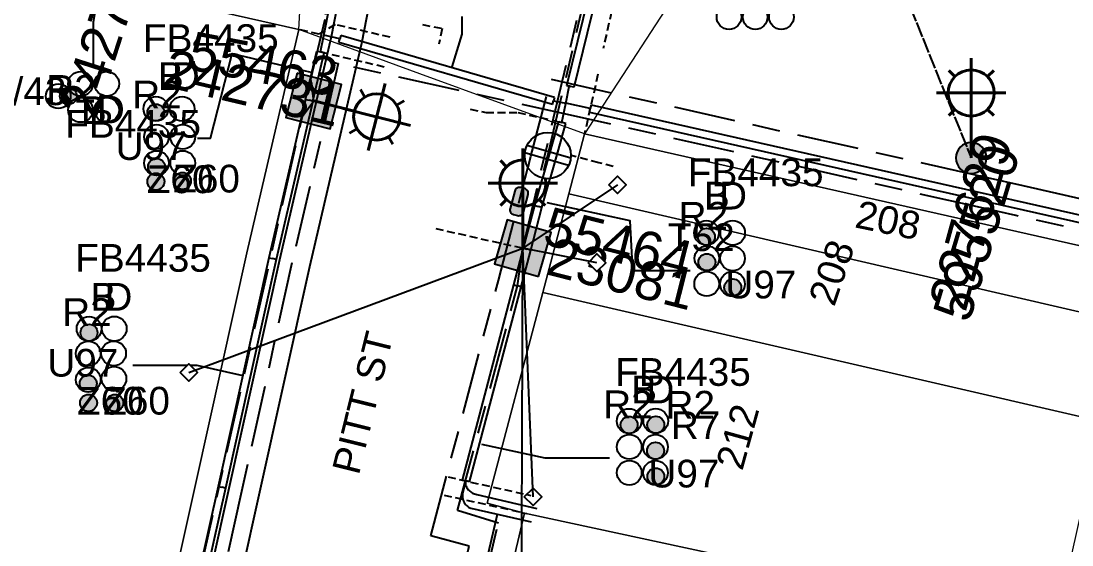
# Model space of a CAD drawing. Header units: metres. Extents: x 311347 to 316656, y 6252667 to 6255486.
# Drawn here: x 314176.6 to 314244.8, y 6254411.9 to 6254445.9 of the extents above; entities that cross this region are included whole.
import ezdxf
from ezdxf.enums import TextEntityAlignment as Align

# ---------------------------------------------------------------- set-up
doc = ezdxf.new("R2010")
doc.units = ezdxf.units.M
for name, pattern in [('Cable Exist OH', [1, 1, 0]), ('Cable Exist UG', [8.2, 4, -1.2, 1.8, -1.2]), ('DASHED', [0.75, 0.5, -0.25])]:
    doc.linetypes.add(name, pattern=pattern)
doc.layers.get('0').update_dxf_attribs({"color": 6})
for name, color, linetype in [('_User_HV_Exist', 7, 'Continuous'), ('Duct_SP_EXT', 7, 'Continuous'), ('Equip_HV_EXT', 7, 'Continuous'), ('Equip_LV_EXT', 7, 'Continuous'), ('Equip_SP_SL_EXT', 7, 'Continuous'), ('Mains_HV_EXT', 7, 'Continuous'), ('Mains_LV_EXT', 7, 'Continuous'), ('Mains_SL_EXT', 7, 'Continuous'), ('Services_SP_EXT', 7, 'Continuous'), ('SupportsOH_SP_TR_HV_LV_SL_EXT', 7, 'Continuous'), ('SupportsUG_SP_LV_SL_EXT', 7, 'Continuous'), ('Trench_SP_EXT', 7, 'Continuous')]:
    doc.layers.add(name, color=color, linetype=linetype)
doc.layers.add('Cadastre Land Parcels_SP_EXT', color=9, linetype='Continuous', lineweight=5)
doc.layers.add('Cadastre Roads_SP_EXT', color=7, linetype='Continuous', lineweight=5)
doc.layers.add('UNKNOWN_FEATURES', color=1, linetype='DASHED', plot=False)
doc.styles.add('COLUMN_LABEL', font='arial.ttf')
doc.styles.add('iecARIAL', font='arial.ttf', dxfattribs={"height": 2})
doc.styles.add('POLE_LABEL', font='arial.ttf')
doc.styles.get("Standard").update_dxf_attribs({"font": 'arial.ttf'})
doc.linetypes.add('Cable P UG', pattern='A,6,-0.5,["P",Standard,S=1.7,R=0,X=0.5,Y=-1],-2.9', length=9.4)

# ---------------------------------------------------------------- blocks, each defined once
blk = doc.blocks.new('COLUMN_EXT')
blk.add_hatch(color=256).paths.add_polyline_path([(-1.485, 1.485), (-1.485, -1.485), (1.485, -1.485), (1.485, 1.485)])
blk.add_lwpolyline([(-1.485, -1.485), (1.485, -1.485), (1.485, 1.485), (-1.485, 1.485)], close=True)
for tag, height, style, flags, p in [('ASSET_NUM', 2.5, 'COLUMN_LABEL', 8, (2, 2)), ('STRUCTURE_PLANT_NUMBER', 0.2, 'POLE_LABEL', 9, (1.813, 0.031)), ('STREET_CODE', 0.2, 'COLUMN_LABEL', 9, (1.813, -0.2))]:
    blk.add_attdef(tag, text='', height=height, dxfattribs=dict(style=style, flags=flags)).set_placement(p, align=Align.MIDDLE_LEFT)
at = {"flags": 9}
for tag, p in [('OWNED_BY', (1.813, -0.6)), ('COLUMN_TYPE', (1.813, -0.4)), ('STATE', (1.813, -0.8)), ('USAGE', (1.813, -1)), ('LEGEND', (1.813, -1.2)), ('LOCATION', (1.813, -1.4)), ('STREETNAME', (1.813, -1.6)), ('SUBURB', (1.813, -1.8)), ('NOTES', (1.813, -2))]:
    blk.add_attdef(tag, text='', height=0.2, dxfattribs=at).set_placement(p, align=Align.MIDDLE_LEFT)
at = {"flags": 1}
blk.add_attdef('Z', (1.813, -2.351), '', height=0.2, dxfattribs=at)
blk = doc.blocks.new('DUCT_EXT')
blk.add_circle((0, 0.8), 0.8)
at = {"flags": 1}
blk.add_attdef('Z', (0, 0), '', height=0.2, dxfattribs=at)
at = {"flags": 9}
for tag, p in [('DUCT_CODE', (0, 0)), ('XSECT_TYPE', (0, -0.2)), ('STATE', (0, -0.6)), ('FB_REFERENCE', (0, -0.4)), ('NOTES', (0, -0.8))]:
    blk.add_attdef(tag, text='', height=0.2, dxfattribs=at).set_placement(p, align=Align.MIDDLE_LEFT)
blk = doc.blocks.new('SL_LANTERN_EXT')
at = {"lineweight": 40}
for p, q in [((0, 1.968), (0, 6.468)), ((-1.459, 5.676), (-1.061, 5.278)), ((1.458, 5.676), (1.06, 5.278)), ((-2.25, 4.218), (2.25, 4.218)), ((-1.459, 2.759), (-1.061, 3.157)), ((1.458, 2.759), (1.06, 3.157)), ((0, 0), (0, 2.721))]:
    blk.add_line(p, q, dxfattribs=at)
blk.add_circle((0, 4.218), 1.5, dxfattribs=at)
at = {"style": 'iecARIAL', "flags": 8}
blk.add_attdef('ASSET_NUM', (1.5, 1.5), '', height=2.5, dxfattribs=at)
for tag, p, height, flags in [('CONSTRUCTED_VOLTAGE', (0.981, -0.653), 0.2, 9), ('CONTROL_TYPE', (0.981, -0.853), 0.2, 9), ('LANTERN_PURPOSE', (0.981, -1.053), 0.2, 9), ('LANTERN_TYPE', (0.981, -1.253), 0.2, 9), ('NO_PHASES', (0.981, -1.453), 0.2, 9), ('LNUMBER', (2.181, -3.253), 2.5, 8), ('OPERATING_VOLTAGE', (0.981, -1.653), 0.2, 9), ('ORIENTATION', (0.981, -1.853), 0.2, 9), ('OWNED_BY', (0.981, -2.053), 0.2, 9), ('STATE', (0.981, -2.253), 0.2, 9), ('CEXIST', (0.981, -2.653), 0.2, 9), ('CNEW', (0.981, -2.853), 0.2, 9), ('USAGE', (0.981, -2.453), 0.2, 9), ('CNUMBER', (0.981, -3.053), 0.2, 9), ('CREMOVE', (0.981, -3.253), 0.2, 9), ('CREPLACE', (0.981, -3.453), 0.2, 9), ('LKINGHEIGHT', (0.981, -3.653), 0.2, 9), ('LBRACKET', (0.981, -3.853), 0.2, 9), ('LBRACKETVOCAB', (0.981, -4.053), 0.2, 9), ('LCATEGORY', (0.981, -4.253), 0.2, 9), ('LCHARGE1', (0.981, -4.453), 0.2, 9), ('LCHARGE1PERCENT', (0.981, -4.653), 0.2, 9), ('LCHARGE2', (0.981, -4.853), 0.2, 9), ('LCHARGE2PERCENT', (0.981, -5.053), 0.2, 9), ('LCHARGE3', (0.981, -5.253), 0.2, 9), ('LCHARGE3PERCENT', (0.981, -5.453), 0.2, 9), ('LEXIST', (0.981, -5.653), 0.2, 9), ('LLAMP', (0.981, -5.853), 0.2, 9), ('LLAMPVOCAB', (0.981, -6.053), 0.2, 9), ('LMAST', (0.981, -6.253), 0.2, 9), ('LMASTVOCAB', (0.981, -6.453), 0.2, 9), ('LNEW', (0.981, -6.653), 0.2, 9), ('LANTNUMBER', (0.981, -6.853), 0.2, 9), ('LOUTREACH', (0.981, -7.253), 0.2, 9), ('LOUTREACHVOCAB', (0.981, -7.453), 0.2, 9), ('LRATECODE', (0.981, -7.653), 0.2, 9), ('LREMOVE', (0.981, -7.853), 0.2, 9), ('LREPLACE', (0.981, -8.053), 0.2, 9), ('LTYPE', (0.981, -8.253), 0.2, 9), ('LTYPEVOCAB', (0.981, -8.453), 0.2, 9), ('LEGEND', (0.981, -8.653), 0.2, 9), ('LOCATION', (0.981, -8.853), 0.2, 9), ('NOTES', (0.981, -9.053), 0.2, 9), ('STREETNAME', (0.981, -9.253), 0.2, 9), ('SUBURB', (0.981, -9.453), 0.2, 1)]:
    blk.add_attdef(tag, p, '', height=height, dxfattribs=dict(flags=flags))
blk = doc.blocks.new('CCP_EXT')
at = {"flags": 9}
for tag, p in [('USAGE', (0, -1.2)), ('LEGEND', (0, -1.4)), ('STATE', (0, -1.8)), ('LIFE_SUPPORT', (0, -1.6)), ('NOTES', (0, -2))]:
    blk.add_attdef(tag, text='', height=0.2, dxfattribs=at).set_placement(p, align=Align.MIDDLE_LEFT)
blk.add_wipeout([(0, 0.566), (0.566, 0), (0, -0.566), (-0.566, 0)])
blk.add_lwpolyline([(-0.566, 0), (0, 0.566), (0.566, 0), (0, -0.566), (-0.566, 0)])
at = {"flags": 1}
blk.add_attdef('Z', (0, 0), '', height=0.2, dxfattribs=at)
at = {"flags": 9}
for tag, p in [('CCP_TYPE', (0, 0)), ('OPERATING_VOLTAGE', (0, -0.6)), ('CONSTRUCTED_VOLTAGE', (0, -0.2)), ('NO_PHASES', (0, -0.4)), ('ORIENTATION', (0, -0.8)), ('OWNED_BY', (0, -1))]:
    blk.add_attdef(tag, text='', height=0.2, dxfattribs=at).set_placement(p, align=Align.MIDDLE_LEFT)
blk = doc.blocks.new('POLE_EXT')
blk.add_hatch(color=256).paths.add_polyline_path([(-1, 0, 1), (1, 0, 1)])
blk.add_lwpolyline([(-1, 0, 1), (1, 0, 1)], format="xyb", close=True)
for tag, height, flags, p in [('pNumber', 2.5, 8, (-17.84, 2.067)), ('OWNED_BY', 0.2, 9, (1.355, -0.4)), ('PARENT', 0.2, 9, (1.355, -0.6)), ('cLV', 0.2, 9, (1.355, -1.4)), ('SPECIAL_USE', 0.2, 9, (1.355, -0.8)), ('STATE', 0.2, 9, (1.355, -1)), ('USAGE', 0.2, 9, (1.355, -1.2)), ('cHV', 0.2, 9, (1.355, -2)), ('hDepth', 0.2, 9, (1.355, -1.6)), ('hDia', 0.2, 9, (1.355, -1.8)), ('LBRACKET', 0.2, 9, (1.355, -2.2)), ('LExisting', 0.2, 9, (1.355, -2.4)), ('LANTNUMBER', 0.2, 9, (1.355, -2.6)), ('LOther', 0.2, 9, (1.355, -2.8)), ('cLinedev', 0.2, 9, (1.355, -3.4)), ('LRemove', 0.2, 9, (1.355, -3)), ('LEGEND', 0.2, 9, (1.355, -3.2)), ('pExisting', 0.2, 9, (1.355, -3.8)), ('LOCATION', 0.2, 9, (1.355, -3.6)), ('PFNUMBER', 0.2, 9, (1.355, -4)), ('pFooting', 0.2, 9, (1.355, -4.4)), ('pNew', 0.2, 9, (1.355, -4.6)), ('NEWPFNUMBER', 0.2, 9, (1.355, -4.2)), ('pRelocate', 0.2, 9, (1.355, -5)), ('pRemove', 0.2, 9, (1.355, -5.2)), ('pReplace', 0.2, 9, (1.355, -5.4)), ('cspan', 0.2, 9, (1.355, -6)), ('STREETNAME', 0.2, 9, (1.355, -6.2)), ('pStay', 0.2, 9, (1.355, -5.6)), ('pType', 0.2, 9, (1.355, -5.8)), ('SUBURB', 0.2, 9, (1.355, -6.4)), ('NOTES', 0.2, 9, (1.355, -6.6)), ('MAINTAINED_BY', 0.2, 9, (1.355, -6.814)), ('OPERATED_BY', 0.2, 9, (1.355, -7.014))]:
    blk.add_attdef(tag, text='', height=height, dxfattribs=dict(flags=flags)).set_placement(p, align=Align.MIDDLE_LEFT)
at = {"style": 'POLE_LABEL'}
for tag, height, flags, p in [('ASSET_NUM', 2.5, 8, (2, 2)), ('STRUCTURE_PLANT_NUMBER', 0.2, 9, (1.355, 0.028)), ('STREET_CODE', 0.2, 9, (1.355, -0.2))]:
    blk.add_attdef(tag, text='', height=height, dxfattribs=dict(at, flags=flags)).set_placement(p, align=Align.MIDDLE_LEFT)
at = {"flags": 1}
blk.add_attdef('Z', (1.355, -7.328), '', height=0.2, dxfattribs=at)
blk = doc.blocks.new('HV_STJ_EXT')
h = blk.add_hatch(color=256)
edge = h.paths.add_edge_path()
edge.add_ellipse((-0.586, 0.131), major_axis=(0.226, 0.226), ratio=1, start_angle=44.99996, end_angle=135)
edge.add_line((-0.906, 0.131), (-0.906, -0.131))
edge.add_ellipse((-0.586, -0.131), major_axis=(0.226, 0.226), ratio=1, start_angle=134.99996, end_angle=225)
edge.add_line((-0.586, -0.451), (0.586, -0.451))
edge.add_ellipse((0.586, -0.131), major_axis=(-0.226, 0.226), ratio=1, start_angle=134.99996, end_angle=225)
edge.add_line((0.906, -0.131), (0.906, 0.131))
edge.add_ellipse((0.586, 0.131), major_axis=(-0.226, 0.226), ratio=1, start_angle=224.99996, end_angle=315)
edge.add_line((0.586, 0.451), (-0.586, 0.451))
blk.add_lwpolyline([(-0.906, 0.131), (-0.906, -0.131, 0.414214), (-0.586, -0.451), (0.586, -0.451, 0.414214), (0.906, -0.131), (0.906, 0.131, 0.414214), (0.586, 0.451), (-0.586, 0.451, 0.414214)], format="xyb", close=True)
for tag, flags, p in [('ORIENTATION', 9, (1.5, 0)), ('USAGE', 9, (1.5, -0.2)), ('LEGEND', 9, (1.5, -0.4)), ('NOTES', 9, (1.5, -0.6)), ('Z', 1, (1.5, -0.8))]:
    blk.add_attdef(tag, text='', height=0.2, dxfattribs=dict(flags=flags)).set_placement(p, align=Align.MIDDLE_LEFT)
blk = doc.blocks.new('LV_UG_LINKS_CLOSED_EXT')
blk.add_wipeout([(-1.056, 1.057), (-1.18, 0.916), (-1.286, 0.761), (-1.371, 0.594), (-1.435, 0.417), (-1.476, 0.234), (-1.493, 0.047), (-1.487, -0.14), (-1.458, -0.326), (-1.406, -0.506), (-1.331, -0.678), (-1.236, -0.839), (-1.121, -0.988), (-0.988, -1.12), (-0.84, -1.235), (-0.679, -1.331), (-0.506, -1.406), (-0.326, -1.458), (-0.141, -1.487), (0.047, -1.493), (0.233, -1.476), (0.416, -1.435), (0.593, -1.371), (0.76, -1.286), (0.915, -1.181), (1.056, -1.057), (1.18, -0.916), (1.286, -0.761), (1.371, -0.594), (1.435, -0.417), (1.476, -0.234), (1.493, -0.047), (1.487, 0.14), (1.458, 0.326), (1.406, 0.506), (1.331, 0.678), (1.236, 0.839), (1.121, 0.988), (0.988, 1.12), (0.84, 1.235), (0.679, 1.331), (0.506, 1.406), (0.326, 1.458), (0.141, 1.487), (-0.047, 1.493), (-0.233, 1.476), (-0.416, 1.435), (-0.593, 1.371), (-0.76, 1.286), (-0.915, 1.181)])
for p, q in [((-0.25, -1.479), (-0.25, 1.479)), ((0.25, -1.479), (0.25, 1.479))]:
    blk.add_line(p, q)
blk.add_circle((0, 0), 1.5)
at = {"flags": 9}
for tag, p in [('ACTUAL_STATUS', (0, 0)), ('OPERATING_VOLTAGE', (0, -0.6)), ('CONSTRUCTED_VOLTAGE', (0, -0.2)), ('NO_PHASES', (0, -0.4)), ('ORIENTATION', (0, -0.8)), ('STATE', (0, -1)), ('SWITCH_TYPE', (0, -1.2)), ('USAGE', (0, -1.4)), ('NOTES', (0, -1.6))]:
    blk.add_attdef(tag, text='', height=0.2, dxfattribs=at).set_placement(p, align=Align.MIDDLE_LEFT)
at = {"flags": 1}
blk.add_attdef('Z', (0, 0), '', height=0.2, dxfattribs=at)
blk = doc.blocks.new('CABLE_LARGE_EXT')
h = blk.add_hatch(color=256)
edge = h.paths.add_edge_path()
edge.add_arc((0, 0.55), 0.55, 0, 360)
blk.add_circle((0, 0.55), 0.55)
at = {"flags": 1}
blk.add_attdef('Z', (0, 0), '', height=0.2, dxfattribs=at)
at = {"flags": 9}
for tag, p in [('COND_CODE', (0, 0)), ('XSECT_SIZE', (0, -0.6)), ('STATE', (0, -0.4)), ('FB_REFERENCE', (0, -0.2)), ('NOTES', (0, -0.8))]:
    blk.add_attdef(tag, text='', height=0.2, dxfattribs=at).set_placement(p, align=Align.MIDDLE_LEFT)

msp = doc.modelspace()

# ---------------------------------------------------------------- linework, layer by layer
at = {"layer": 'Cadastre Land Parcels_SP_EXT', "linetype": 'Continuous'}
for points in [[(314187.929, 6254415.995), (314191.213, 6254430.848), (314194.58, 6254445.342), (314149.887, 6254455.414), (314146.548, 6254440.54), (314143.224, 6254425.785), (314139.889, 6254410.908), (314184.613, 6254401.092), (314187.929, 6254415.995)], [(314212.099, 6254434.666), (314248.125, 6254426.344), (314249.043, 6254430.457), (314213.122, 6254438.556), (314212.099, 6254434.666)], [(314210.418, 6254428.274), (314246.686, 6254419.893), (314248.125, 6254426.344), (314212.099, 6254434.666), (314210.418, 6254428.274)], [(314246.686, 6254419.893), (314210.418, 6254428.274), (314206.808, 6254414.6), (314209.223, 6254413.95), (314243.697, 6254406.531), (314246.686, 6254419.893)], [(314243.697, 6254406.531), (314209.223, 6254413.95), (314203.217, 6254388.427), (314205.062, 6254386.162), (314237.524, 6254378.897), (314243.697, 6254406.531)]]:
    msp.add_lwpolyline(points, close=True, dxfattribs=at)
at = {"layer": 'Cadastre Roads_SP_EXT', "linetype": 'Continuous'}
msp.add_lwpolyline([(314138.944, 6254479.015), (314124.071, 6254482.338), (314094.327, 6254488.99), (314064.539, 6254495.088), (314049.669, 6254498.431), (314019.932, 6254505.112), (313995.053, 6254511.087), (313991.06, 6254491.049), (314001.726, 6254488.654), (314016.431, 6254485.368), (314031.518, 6254481.954), (314046.303, 6254478.635), (314060.806, 6254475.387), (314075.616, 6254472.077), (314090.895, 6254468.647), (314105.468, 6254465.375), (314120.396, 6254462.006), (314149.887, 6254455.414), (314194.58, 6254445.342), (314195.745, 6254466.323), (314195.829, 6254467.842), (314154.144, 6254477.144), (314153.817, 6254475.681), (314138.944, 6254479.015)], close=True, dxfattribs=at)
at = {"layer": 'Duct_SP_EXT'}
for p, q in [((314211.987, 6254441.705), (314215.657, 6254456.775)), ((314212.453, 6254441.591), (314216.124, 6254456.662)), ((314197.181, 6254444.492), (314197.248, 6254444.722)), ((314197.315, 6254444.953), (314197.248, 6254444.722)), ((314211.177, 6254440.935), (314197.315, 6254444.953)), ((314211.043, 6254440.474), (314197.181, 6254444.492)), ((314195.024, 6254440.801), (314195.753, 6254443.94)), ((314195.491, 6254440.692), (314196.221, 6254443.831)), ((314195.753, 6254443.94), (314195.987, 6254443.886)), ((314196.221, 6254443.831), (314195.987, 6254443.886)), ((314211.987, 6254441.705), (314212.22, 6254441.648)), ((314212.453, 6254441.591), (314212.22, 6254441.648)), ((314195.024, 6254440.801), (314192.637, 6254430.525)), ((314195.491, 6254440.692), (314193.105, 6254430.419)), ((314195.024, 6254440.801), (314195.258, 6254440.746)), ((314195.024, 6254440.801), (314195.258, 6254440.746)), ((314195.491, 6254440.692), (314195.258, 6254440.746)), ((314195.491, 6254440.692), (314195.258, 6254440.746)), ((314211.043, 6254440.474), (314211.11, 6254440.705)), ((314211.177, 6254440.935), (314211.11, 6254440.705)), ((314213.443, 6254439.98), (314213.496, 6254440.214)), ((314213.549, 6254440.449), (314213.496, 6254440.214)), ((314209.169, 6254431.146), (314209.899, 6254433.911)), ((314209.633, 6254431.023), (314210.361, 6254433.784)), ((314209.899, 6254433.911), (314210.13, 6254433.847)), ((314210.361, 6254433.784), (314210.13, 6254433.847)), ((314208.542, 6254428.769), (314209.169, 6254431.146)), ((314209.169, 6254431.146), (314209.401, 6254431.084)), ((314209.169, 6254431.146), (314209.401, 6254431.084)), ((314209.633, 6254431.023), (314209.401, 6254431.084)), ((314209.633, 6254431.023), (314209.401, 6254431.084)), ((314192.637, 6254430.525), (314189.354, 6254415.679)), ((314193.105, 6254430.419), (314189.823, 6254415.575)), ((314192.637, 6254430.525), (314192.871, 6254430.472)), ((314193.105, 6254430.419), (314192.871, 6254430.472)), ((314209.006, 6254428.646), (314209.633, 6254431.023)), ((314205.199, 6254416.098), (314208.542, 6254428.769)), ((314205.663, 6254415.975), (314209.006, 6254428.646)), ((314208.542, 6254428.769), (314208.774, 6254428.708)), ((314209.006, 6254428.646), (314208.774, 6254428.708)), ((314205.199, 6254416.098), (314205.431, 6254416.036)), ((314189.354, 6254415.679), (314186.264, 6254401.791)), ((314189.823, 6254415.575), (314186.733, 6254401.687)), ((314189.354, 6254415.679), (314189.589, 6254415.627)), ((314189.823, 6254415.575), (314189.589, 6254415.627)), ((314205.663, 6254415.975), (314205.431, 6254416.036))]:
    msp.add_line(p, q, dxfattribs=at)
for points in [[(314181.253, 6254443), (314181.253, 6254445.826), (314181.894, 6254449.477)], [(314205.174, 6254446.181), (314205.174, 6254445.037), (314204.509, 6254442.915)], [(314187.999, 6254438.277), (314188.856, 6254438.277), (314190.255, 6254443.785), (314194.992, 6254442.659), (314195.395, 6254442.563)], [(314219.979, 6254429.685), (314216.266, 6254429.685), (314216.099, 6254432.923), (314210.695, 6254434.082)], [(314183.808, 6254423.551), (314187.968, 6254423.551), (314190.945, 6254422.887)], [(314214.75, 6254417.52), (314210.567, 6254417.52), (314206.466, 6254418.403)]]:
    msp.add_lwpolyline(points, dxfattribs=at)
at = {"layer": 'Mains_SL_EXT', "linetype": 'Cable Exist OH'}
msp.add_lwpolyline([(314230.122, 6254457.002), (314238.222, 6254436.999)], dxfattribs=at)
at = {"layer": 'Mains_SL_EXT', "linetype": 'Cable Exist UG'}
msp.add_lwpolyline([(314195.553, 6254440.7), (314195.37, 6254442.113), (314196.374, 6254446.344), (314194.792, 6254446.832), (314182.393, 6254449.626), (314180.609, 6254450.549)], dxfattribs=at)
at = {"layer": 'Trench_SP_EXT', "linetype": 'Cable Exist UG'}
for points in [[(314196.205, 6254444.953), (314196.627, 6254447.022)], [(314195.987, 6254443.886), (314196.205, 6254444.953)], [(314197.248, 6254444.722), (314196.209, 6254444.97)], [(314211.909, 6254440.546), (314212.153, 6254441.739)], [(314211.11, 6254440.705), (314211.911, 6254440.558)], [(314211.654, 6254439.305), (314211.909, 6254440.546)], [(314213.496, 6254440.214), (314211.913, 6254440.567)], [(314206.89, 6254411.371), (314207.474, 6254413.875)]]:
    msp.add_lwpolyline(points, dxfattribs=at)
at = {"layer": 'UNKNOWN_FEATURES'}
for points in [[(314216.508, 6254453.796), (314214.338, 6254444.101)], [(314200.51, 6254444.832), (314196.951, 6254445.658), (314195.896, 6254445.036), (314194.58, 6254445.342)], [(314202.603, 6254445.658), (314203.881, 6254445.404), (314203.668, 6254444.39)], [(314195.987, 6254443.886), (314200.177, 6254442.913)], [(314213.997, 6254442.435), (314213.122, 6254438.556)], [(314205.712, 6254440.176), (314206.739, 6254439.942), (314208.8, 6254439.954), (314211.43, 6254439.355), (314211.685, 6254439.298)], [(314214.989, 6254436.444), (314214.044, 6254436.692), (314211.15, 6254437.45)], [(314203.466, 6254432.417), (314209.122, 6254431.151)]]:
    msp.add_lwpolyline(points, dxfattribs=at)

# ---------------------------------------------------------------- block references
at = {"layer": 'Duct_SP_EXT'}
for name, p in [('DUCT_EXT', (314222.503, 6254445.343)), ('DUCT_EXT', (314224.203, 6254445.343)), ('DUCT_EXT', (314225.903, 6254445.343)), ('DUCT_EXT', (314185.307, 6254439.392)), ('DUCT_EXT', (314187.007, 6254439.392)), ('CABLE_LARGE_EXT', (314185.313, 6254439.402)), ('DUCT_EXT', (314185.351, 6254437.572)), ('DUCT_EXT', (314187.051, 6254437.572)), ('DUCT_EXT', (314185.351, 6254435.872)), ('DUCT_EXT', (314187.051, 6254435.872)), ('CABLE_LARGE_EXT', (314185.351, 6254435.872)), ('CABLE_LARGE_EXT', (314185.313, 6254434.916)), ('CABLE_LARGE_EXT', (314187.028, 6254434.96)), ('DUCT_EXT', (314221.04, 6254431.338)), ('CABLE_LARGE_EXT', (314221.04, 6254431.338)), ('DUCT_EXT', (314222.74, 6254431.338)), ('DUCT_EXT', (314221.068, 6254429.687)), ('DUCT_EXT', (314222.734, 6254429.682)), ('CABLE_LARGE_EXT', (314221.068, 6254429.687)), ('DUCT_EXT', (314221.054, 6254428.028)), ('DUCT_EXT', (314222.726, 6254428.02)), ('CABLE_LARGE_EXT', (314222.749, 6254428.048)), ('DUCT_EXT', (314180.969, 6254425.114)), ('DUCT_EXT', (314182.608, 6254425.12)), ('CABLE_LARGE_EXT', (314180.969, 6254425.114)), ('DUCT_EXT', (314180.921, 6254423.508)), ('DUCT_EXT', (314182.567, 6254423.516)), ('DUCT_EXT', (314180.921, 6254421.808)), ('CABLE_LARGE_EXT', (314180.921, 6254421.808)), ('DUCT_EXT', (314182.587, 6254421.87)), ('CABLE_LARGE_EXT', (314180.942, 6254420.554)), ('CABLE_LARGE_EXT', (314182.642, 6254420.554)), ('DUCT_EXT', (314216.021, 6254419.128)), ('CABLE_LARGE_EXT', (314216.021, 6254419.128)), ('DUCT_EXT', (314217.748, 6254419.132)), ('CABLE_LARGE_EXT', (314217.748, 6254419.132)), ('DUCT_EXT', (314216.031, 6254417.45)), ('DUCT_EXT', (314217.734, 6254417.45)), ('CABLE_LARGE_EXT', (314217.734, 6254417.45)), ('DUCT_EXT', (314216.031, 6254415.77)), ('DUCT_EXT', (314217.731, 6254415.77)), ('CABLE_LARGE_EXT', (314217.754, 6254415.777))]:
    msp.add_blockref(name, p, dxfattribs=at)
for name, p, rotation in [('DUCT_EXT', (314181.218, 6254441.815), 90.04403938310728), ('DUCT_EXT', (314182.918, 6254441.817), 90.04403938310728), ('DUCT_EXT', (314179.776, 6254441.012), 90), ('CABLE_LARGE_EXT', (314179.077, 6254440.994), 272.7728424985697), ('DUCT_EXT', (314181.219, 6254440.115), 90.04403938310728), ('DUCT_EXT', (314182.919, 6254440.117), 90.04403938310728)]:
    msp.add_blockref(name, p, dxfattribs=dict(at, rotation=rotation))
at = {"layer": 'Equip_HV_EXT', "rotation": 255.2675964149956}
msp.add_blockref('HV_STJ_EXT', (314208.88, 6254434.173), dxfattribs=at)
at = {"layer": 'Equip_SP_SL_EXT'}
ref = msp.add_blockref('SL_LANTERN_EXT', (314195.553, 6254440.7), dxfattribs=dict(at, rotation=255.7670631813916))
ref.add_attrib('ASSET_NUM', '55463', dxfattribs={"layer": '0', "height": 2.5, "rotation": 349.24039, "style": 'iecARIAL'}).set_placement((314197.053, 6254442.2), align=Align.MIDDLE_RIGHT)
ref = msp.add_blockref('SL_LANTERN_EXT', (314238.222, 6254436.999), dxfattribs=at)
ref.add_attrib('ASSET_NUM', '227629', dxfattribs={"layer": '0', "height": 2.5, "rotation": 74.67756, "style": 'iecARIAL'}).set_placement((314239.722, 6254438.499), align=Align.MIDDLE_RIGHT)
ref = msp.add_blockref('SL_LANTERN_EXT', (314209.122, 6254431.151), dxfattribs=at)
ref.add_attrib('ASSET_NUM', '55464', dxfattribs={"layer": '0', "height": 2.5, "rotation": 345.84881, "style": 'iecARIAL'}).set_placement((314210.622, 6254432.651), align=Align.MIDDLE_LEFT)
at = {"layer": 'SupportsOH_SP_TR_HV_LV_SL_EXT'}
ref = msp.add_blockref('POLE_EXT', (314238.222, 6254436.999), dxfattribs=at)
ref.add_attrib('ASSET_NUM', '595520', dxfattribs={"layer": '0', "height": 2.5, "rotation": 73.37652, "style": 'POLE_LABEL'}).set_placement((314240.222, 6254437.749), align=Align.MIDDLE_RIGHT)
at = {"layer": 'SupportsUG_SP_LV_SL_EXT'}
ref = msp.add_blockref('COLUMN_EXT', (314180.609, 6254450.549), dxfattribs=dict(at, rotation=346.1807399935578))
ref.add_attrib('ASSET_NUM', '242733', dxfattribs={"layer": '0', "height": 2.5, "rotation": 72.12533, "style": 'COLUMN_LABEL'}).set_placement((314182.609, 6254451.299), align=Align.TOP_RIGHT)
ref = msp.add_blockref('COLUMN_EXT', (314195.553, 6254440.7), dxfattribs=dict(at, rotation=255.7670631813916))
ref.add_attrib('ASSET_NUM', '242731', dxfattribs={"layer": '0', "height": 2.5, "rotation": 346.75007, "style": 'COLUMN_LABEL'}).set_placement((314197.553, 6254441.45), align=Align.TOP_RIGHT)
ref = msp.add_blockref('COLUMN_EXT', (314209.122, 6254431.151), dxfattribs=dict(at, rotation=73.82070083579141))
ref.add_attrib('ASSET_NUM', '23081', dxfattribs={"layer": '0', "height": 2.5, "rotation": 345.8443, "style": 'COLUMN_LABEL'}).set_placement((314211.122, 6254431.901), align=Align.TOP_LEFT)

# ---------------------------------------------------------------- texts
at = {"layer": 'Cadastre Land Parcels_SP_EXT'}
for s, rotation, p in [('208', 348.39556, (314230.597, 6254432.506)), ('208', 71.20832, (314229.332, 6254427.294)), ('212', 74.50092, (314223.366, 6254416.65))]:
    msp.add_text(s, height=1.8, rotation=rotation, dxfattribs=at).set_placement(p)
at = {"layer": 'Cadastre Roads_SP_EXT'}
msp.add_text('PITT ST', height=1.8, rotation=76.11191, dxfattribs=at).set_placement((314198.475, 6254416.359))
at = {"layer": 'Duct_SP_EXT'}
for s, p in [('FB4435', (314184.471, 6254443.879)), ('B', (314185.439, 6254441.415)), ('D', (314186.339, 6254441.415)), ('FB20/43', (314169.997, 6254440.43)), ('R2', (314178.195, 6254440.579)), ('R2', (314183.773, 6254440.216)), ('B', (314180.443, 6254439.199)), ('D', (314181.476, 6254439.248)), ('FB4435', (314179.426, 6254438.319)), ('U97', (314182.692, 6254436.873)), ('Z60', (314184.713, 6254434.716)), ('Z60', (314186.428, 6254434.76)), ('FB4435', (314219.83, 6254435.17)), ('B', (314220.876, 6254433.655)), ('D', (314221.857, 6254433.655)), ('R2', (314219.23, 6254432.349)), ('T52', (314218.541, 6254430.961)), ('FB4435', (314180.071, 6254429.615)), ('U97', (314222.263, 6254427.886)), ('B', (314181.069, 6254427.092)), ('D', (314181.968, 6254427.092)), ('R2', (314179.23, 6254426.095)), ('U97', (314178.262, 6254422.809)), ('FB4435', (314215.111, 6254422.211)), ('B', (314216.157, 6254421.072)), ('D', (314217.139, 6254421.072)), ('Z60', (314180.188, 6254420.345)), ('Z60', (314181.888, 6254420.345)), ('R2', (314214.339, 6254420.11)), ('R2', (314218.379, 6254420.083)), ('R7', (314218.727, 6254418.759)), ('U97', (314217.268, 6254415.615))]:
    msp.add_text(s, height=1.8, dxfattribs=at).set_placement(p)

# ---------------------------------------------------------------- next in the draw order: block references
at = {"layer": 'Services_SP_EXT'}
for p in [(314215.259, 6254435.259), (314213.933, 6254430.203), (314187.448, 6254423.082), (314209.783, 6254415.002)]:
    msp.add_blockref('CCP_EXT', p, dxfattribs=at)

# ---------------------------------------------------------------- next in the draw order: linework, layer by layer
at = {"layer": '_User_HV_Exist', "linetype": 'Cable P UG'}
for points in [[(314167.318, 6254314.978), (314184.737, 6254391.766), (314184.737, 6254391.766), (314186.748, 6254400.653), (314190.066, 6254415.565), (314193.347, 6254430.402), (314196.709, 6254444.878), (314201.545, 6254469.681), (314201.545, 6254469.681), (314203.888, 6254480.163), (314207.208, 6254495.037), (314210.529, 6254509.912), (314213.85, 6254524.786), (314214.394, 6254527.22), (314230.46, 6254533.074), (314230.46, 6254533.074), (314238.236, 6254570.666), (314238.236, 6254570.666), (314252.041, 6254631.547), (314255.764, 6254648.088), (314277.119, 6254742.959), (314277.119, 6254742.959), (314280.094, 6254756.178), (314298.252, 6254836.848)], [(314166.53, 6254314.267), (314169.212, 6254314.286), (314186.688, 6254391.324), (314188.699, 6254400.215), (314192.018, 6254415.132), (314195.297, 6254429.96), (314198.666, 6254444.46), (314203.503, 6254469.272), (314205.84, 6254479.727), (314209.16, 6254494.601), (314212.481, 6254509.476), (314215.802, 6254524.35), (314216.134, 6254525.836), (314232.202, 6254531.691), (314240.193, 6254570.253), (314253.992, 6254631.106), (314257.715, 6254647.648), (314279.07, 6254742.52), (314282.045, 6254755.739), (314299.877, 6254834.959)]]:
    msp.add_lwpolyline(points, dxfattribs=at)
at = {"layer": 'Cadastre Roads_SP_EXT', "linetype": 'Continuous'}
msp.add_lwpolyline([(314300.069, 6254442.621), (314296.445, 6254443.816), (314292.792, 6254444.924), (314289.116, 6254445.947), (314285.416, 6254446.883), (314281.695, 6254447.733), (314278.158, 6254448.534), (314230.945, 6254458.719), (314227.797, 6254461.158), (314220.188, 6254449.439), (314213.122, 6254438.556), (314249.043, 6254430.457), (314276.127, 6254424.373), (314279.297, 6254423.642), (314282.418, 6254422.84), (314285.521, 6254421.966), (314288.602, 6254421.023), (314291.66, 6254420.012), (314294.696, 6254418.929), (314297.707, 6254417.78), (314302.174, 6254415.896)], dxfattribs=at)
msp.add_lwpolyline([(314209.223, 6254413.951), (314206.808, 6254414.601), (314210.418, 6254428.274), (314212.099, 6254434.666), (314213.122, 6254438.556), (314202.443, 6254442.465), (314194.58, 6254445.342), (314191.213, 6254430.848), (314187.929, 6254415.995), (314184.613, 6254401.092), (314182.228, 6254390.552), (314194.482, 6254389.311), (314203.217, 6254388.427), (314209.223, 6254413.951)], close=True, dxfattribs=at)
at = {"layer": 'Duct_SP_EXT'}
for p, q in [((314213.443, 6254439.98), (314249.364, 6254431.881)), ((314213.549, 6254440.449), (314249.47, 6254432.35))]:
    msp.add_line(p, q, dxfattribs=at)
at = {"layer": 'Mains_HV_EXT', "linetype": 'Cable Exist UG'}
msp.add_lwpolyline([(314160.517, 6254263.694), (314162.017, 6254269.925), (314164.636, 6254281.478), (314165.616, 6254281.249), (314165.616, 6254281.249), (314171.781, 6254278.815), (314171.781, 6254278.815), (314173.239, 6254284.968), (314175.41, 6254284.5), (314175.41, 6254284.5), (314178.993, 6254300.502), (314178.993, 6254300.502), (314181.3, 6254311.62), (314182.968, 6254311.132), (314194.791, 6254363.275), (314200.297, 6254389.114), (314200.297, 6254389.114), (314205.638, 6254411.812), (314203.144, 6254412.486), (314207.535, 6254429.039), (314208.88, 6254434.173)], dxfattribs=at)
at = {"layer": 'Mains_SL_EXT', "linetype": 'Cable Exist UG'}
for points in [[(314186.563, 6254400.659), (314186.331, 6254401.907), (314194.815, 6254439.722), (314195.553, 6254440.7)], [(314202.985, 6254396.173), (314203.954, 6254398.109), (314203.954, 6254398.109), (314207.535, 6254413.305), (314204.892, 6254414.124), (314204.892, 6254414.124), (314208.774, 6254428.708), (314209.131, 6254431.191)]]:
    msp.add_lwpolyline(points, dxfattribs=at)
at = {"layer": 'Services_SP_EXT'}
for points in [[(314187.448, 6254423.082), (314209.122, 6254431.151)], [(314209.021, 6254400.478), (314209.122, 6254431.151)], [(314209.783, 6254415.002), (314209.122, 6254431.151)], [(314213.933, 6254430.203), (314209.122, 6254431.151)]]:
    msp.add_lwpolyline(points, dxfattribs=at)
at = {"layer": 'Trench_SP_EXT', "linetype": 'Cable Exist UG'}
for points in [[(314205.405, 6254416.042), (314205.258, 6254415.372), (314205.258, 6254415.372, 0.411331), (314205.757, 6254414.266), (314205.757, 6254414.266), (314210.193, 6254413.255)], [(314205.43, 6254416.037), (314205.377, 6254415.912), (314205.377, 6254415.912, 0.328765), (314206.134, 6254415.169), (314206.134, 6254415.169), (314210.314, 6254414.172)]]:
    msp.add_lwpolyline(points, format="xyb", dxfattribs=at)
at = {"layer": 'UNKNOWN_FEATURES'}
for points in [[(314204.269, 6254416.296), (314209.639, 6254415.095)], [(314204.007, 6254415.125), (314209.377, 6254413.923)]]:
    msp.add_lwpolyline(points, dxfattribs=at)

# ---------------------------------------------------------------- next in the draw order: block references
at = {"layer": 'Equip_LV_EXT', "rotation": 73.82070083579141}
msp.add_blockref('LV_UG_LINKS_CLOSED_EXT', (314210.74, 6254437.154), dxfattribs=at)

# ---------------------------------------------------------------- next in the draw order: linework, layer by layer
at = {"layer": 'Duct_SP_EXT'}
for p, q in [((314209.899, 6254433.911), (314211.455, 6254439.364)), ((314210.361, 6254433.784), (314211.916, 6254439.232)), ((314211.455, 6254439.364), (314211.685, 6254439.298)), ((314211.916, 6254439.232), (314211.685, 6254439.298))]:
    msp.add_line(p, q, dxfattribs=at)
at = {"layer": 'Mains_HV_EXT', "linetype": 'Cable Exist UG'}
for points in [[(314302.567, 6254416.813), (314298.084, 6254418.703), (314295.047, 6254419.862), (314291.991, 6254420.952), (314288.911, 6254421.97), (314285.81, 6254422.92), (314282.685, 6254423.799), (314279.542, 6254424.606), (314276.357, 6254425.34), (314249.278, 6254431.421), (314241.123, 6254433.261), (314238.82, 6254433.78), (314212.993, 6254439.608), (314196.786, 6254443.188), (314197.146, 6254443.132), (314197.146, 6254443.132), (314194.139, 6254430.185), (314190.858, 6254415.345), (314187.54, 6254400.435), (314185.154, 6254389.89), (314183.032, 6254381.114), (314183.032, 6254381.114), (314174.08, 6254383.014), (314172.957, 6254381.188)], [(314208.88, 6254434.173), (314209.652, 6254437.121), (314209.652, 6254437.121), (314210.96, 6254442.117), (314239.26, 6254435.731), (314241.563, 6254435.212), (314241.563, 6254435.212), (314249.717, 6254433.372), (314262.661, 6254430.465)]]:
    msp.add_lwpolyline(points, dxfattribs=at)
at = {"layer": 'Mains_LV_EXT', "linetype": 'Cable Exist UG'}
for points in [[(314210.74, 6254437.154), (314222.419, 6254487.006), (314231.466, 6254484.718), (314233.413, 6254484.732)], [(314209.122, 6254431.151), (314210.74, 6254437.154)]]:
    msp.add_lwpolyline(points, dxfattribs=at)
at = {"layer": 'Mains_SL_EXT', "linetype": 'Cable Exist UG'}
msp.add_lwpolyline([(314209.122, 6254431.151), (314222.495, 6254487.547), (314236.964, 6254494.344)], dxfattribs=at)
at = {"layer": 'Services_SP_EXT'}
msp.add_lwpolyline([(314215.259, 6254435.259), (314209.122, 6254431.151)], dxfattribs=at)

doc.saveas('drawing.dxf')
